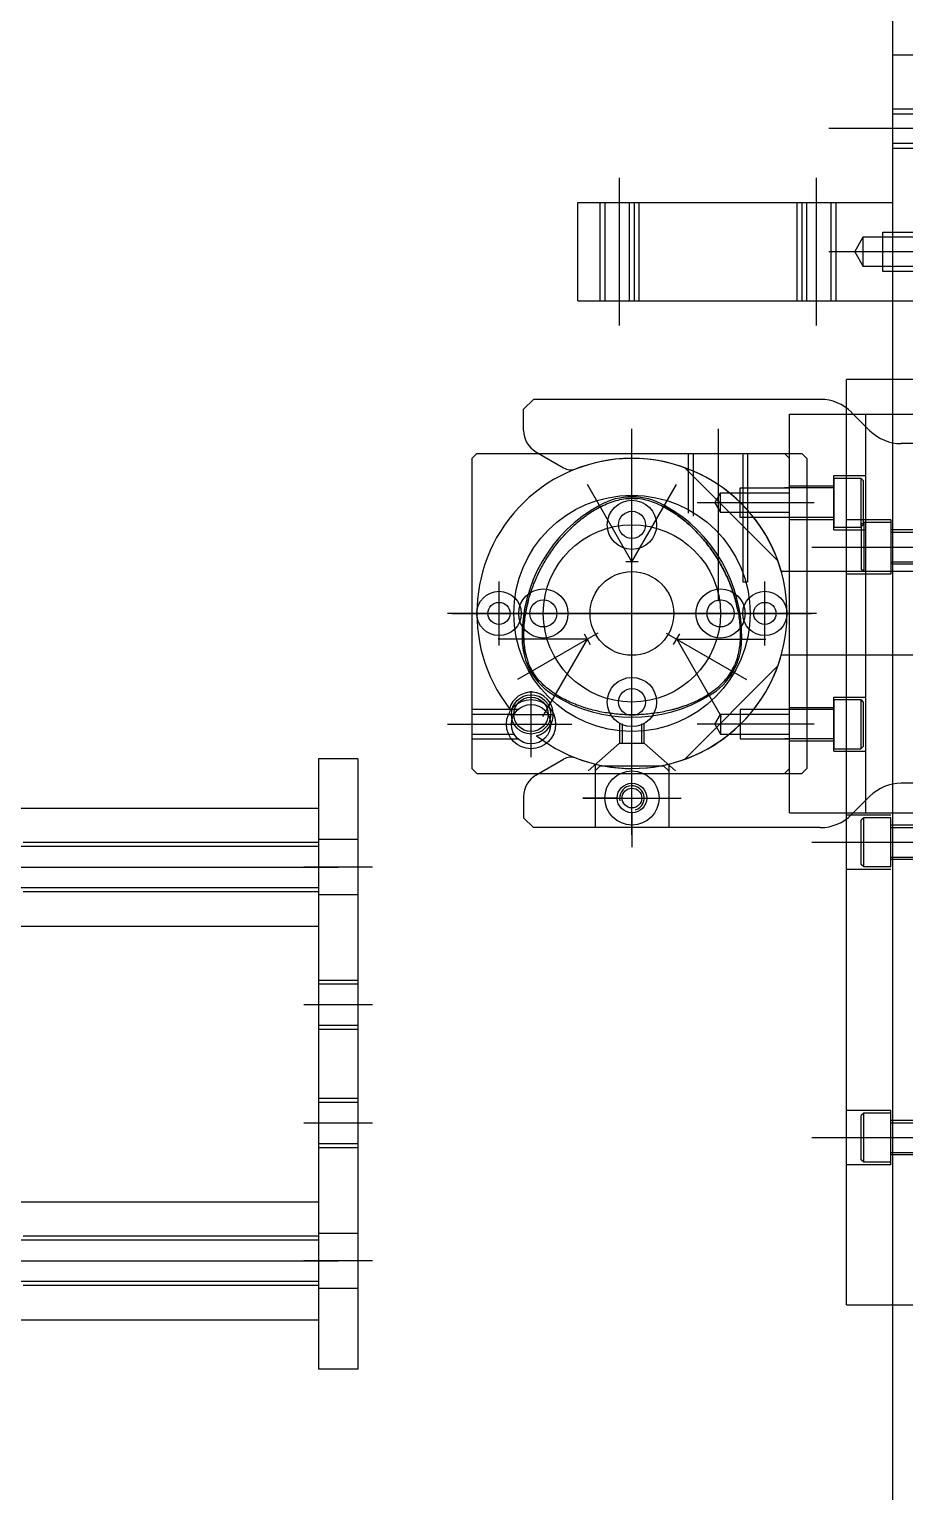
# Model space of a CAD drawing. Extents: x 109 to 2457, y -4282 to -1900.
# Drawn here: x 659.9 to 837.8, y -3691.6 to -3394.5 of the extents above; entities that cross this region are included whole.
import ezdxf

# ---------------------------------------------------------------- set-up
doc = ezdxf.new("R2010")
doc.units = 0
doc.header["$LTSCALE"] = 14
doc.header["$MEASUREMENT"] = 0
doc.layers.add('54064A', color=8, linetype='CONTINUOUS')
doc.layers.add('DRAWLAYER', color=7, linetype='CONTINUOUS')

# ---------------------------------------------------------------- blocks, each defined once
blk = doc.blocks.new('MJ05A-16X16__F')
at = {"layer": 'DRAWLAYER', "color": 7, "linetype": 'CONTINUOUS'}
for p, q in [((718.68, -3542.75), (718.68, -3666.75)), ((726.68, -3542.75), (718.68, -3542.75)), ((726.68, -3542.75), (726.68, -3666.75)), ((726.68, -3559.15), (718.68, -3559.15)), ((729.68, -3564.75), (715.68, -3564.75)), ((726.68, -3570.35), (718.68, -3570.35)), ((726.68, -3587.75), (718.68, -3587.75)), ((726.68, -3588.55), (718.68, -3588.55)), ((729.68, -3592.75), (715.68, -3592.75)), ((726.68, -3596.95), (718.68, -3596.95)), ((726.68, -3597.75), (718.68, -3597.75)), ((726.68, -3611.75), (718.68, -3611.75)), ((726.68, -3612.55), (718.68, -3612.55)), ((729.68, -3616.75), (715.68, -3616.75)), ((726.68, -3620.95), (718.68, -3620.95)), ((726.68, -3621.75), (718.68, -3621.75)), ((726.68, -3639.15), (718.68, -3639.15)), ((729.68, -3644.75), (715.68, -3644.75)), ((726.68, -3650.35), (718.68, -3650.35)), ((726.68, -3666.75), (718.68, -3666.75))]:
    blk.add_line(p, q, dxfattribs=at)
blk = doc.blocks.new('ML05-A6__F')
at = {"layer": 'DRAWLAYER', "color": 7, "linetype": 'CONTINUOUS'}
for p, q in [((252.68, -3552.75), (718.68, -3552.75)), ((718.68, -3552.75), (718.68, -3576.75)), ((718.68, -3559.75), (658.68, -3559.75)), ((718.68, -3560.55), (654.68, -3560.55)), ((248.68, -3564.75), (722.68, -3564.75)), ((718.68, -3568.95), (654.68, -3568.95)), ((718.68, -3569.75), (658.68, -3569.75)), ((252.68, -3576.75), (718.68, -3576.75)), ((252.68, -3632.75), (718.68, -3632.75)), ((718.68, -3632.75), (718.68, -3656.75)), ((718.68, -3639.75), (658.68, -3639.75)), ((718.68, -3640.55), (654.68, -3640.55)), ((248.68, -3644.75), (722.68, -3644.75)), ((718.68, -3648.95), (654.68, -3648.95)), ((718.68, -3649.75), (658.68, -3649.75)), ((252.68, -3656.75), (718.68, -3656.75))]:
    blk.add_line(p, q, dxfattribs=at)
blk = doc.blocks.new('334004__F')
at = {"layer": 'DRAWLAYER', "color": 5, "linetype": 'CONTINUOUS'}
for p, q in [((762.36, -3469.7), (760.36, -3471.7)), ((820.63, -3469.7), (762.36, -3469.7)), ((760.36, -3476.02), (760.36, -3471.7)), ((830.72, -3476.07), (826.99, -3472.34)), ((950.36, -3478.7), (837.08, -3478.7)), ((950.36, -3496.24), (950.36, -3478.7)), ((762.86, -3480.35), (768.48, -3483.59)), ((812, -3502.54), (793.02, -3483.56)), ((882.36, -3484.2), (882.36, -3499.2)), ((874.86, -3491.7), (889.86, -3491.7)), ((923.7, -3491.7), (917.36, -3491.7)), ((947.84, -3498.17), (923.7, -3491.7)), ((912.36, -3502.7), (912.36, -3496.7)), ((855.36, -3507.82), (855.36, -3497.51)), ((850.36, -3504.7), (850.36, -3500.7)), ((860.36, -3500.7), (850.36, -3500.7)), ((860.36, -3504.7), (860.36, -3500.7)), ((910.36, -3504.7), (812.69, -3504.7)), ((855.36, -3518.58), (855.36, -3528.89)), ((812, -3523.87), (793.02, -3542.84)), ((910.36, -3521.7), (812.69, -3521.7)), ((850.36, -3521.7), (850.36, -3525.7)), ((860.36, -3521.7), (860.36, -3525.7)), ((912.36, -3523.7), (912.36, -3529.7)), ((860.36, -3525.7), (850.36, -3525.7)), ((882.36, -3542.2), (882.36, -3527.2)), ((947.84, -3528.23), (923.7, -3534.7)), ((950.36, -3530.16), (950.36, -3547.7)), ((874.86, -3534.7), (889.86, -3534.7)), ((923.7, -3534.7), (917.36, -3534.7)), ((782.36, -3547.7), (782.36, -3540.7)), ((762.86, -3546.06), (768.48, -3542.81)), ((774.86, -3543.8), (774.86, -3556.7)), ((789.86, -3543.8), (789.86, -3556.7)), ((950.36, -3547.7), (837.08, -3547.7)), ((760.36, -3550.39), (760.36, -3554.7)), ((772.36, -3550.7), (792.36, -3550.7)), ((779.36, -3550.7), (772.36, -3550.7)), ((780.86, -3550.7), (783.86, -3550.7)), ((782.36, -3552.2), (782.36, -3549.2)), ((785.36, -3550.7), (792.36, -3550.7)), ((830.72, -3550.34), (826.99, -3554.07)), ((782.36, -3553.7), (782.36, -3560.7)), ((762.36, -3556.7), (760.36, -3554.7)), ((820.63, -3556.7), (762.36, -3556.7))]:
    blk.add_line(p, q, dxfattribs=at)
for centre, radius in [((882.36, -3491.7), 6), ((882.36, -3534.7), 6), ((782.36, -3550.7), 2), ((782.36, -3550.7), 2)]:
    blk.add_circle(centre, radius, dxfattribs=at)
for centre, radius, start, end in [((820.63, -3478.7), 9, 45, 90), ((765.36, -3476.02), 5, 180, 240), ((837.08, -3469.7), 9, 225, 270), ((782.36, -3513.2), 31.5, 15.6548, 111.0173), ((769.98, -3481), 3, 240, 291.0173), ((917.36, -3496.7), 5, 90, 180), ((948.36, -3496.24), 2, 255, 0), ((910.36, -3502.7), 2, 270, 0), ((782.36, -3513.2), 31.5, 248.9827, 344.3452), ((910.36, -3523.7), 2, 0, 90), ((917.36, -3529.7), 5, 180, 270), ((948.36, -3530.16), 2, 0, 105), ((769.98, -3545.41), 3, 68.9827, 120), ((765.36, -3550.39), 5, 120, 180), ((837.08, -3556.7), 9, 90, 135), ((782.36, -3550.7), 2.5, 286.8685, 193.4699), ((820.63, -3547.7), 9, 270, 315)]:
    blk.add_arc(centre, radius, start, end, dxfattribs=at)
blk = doc.blocks.new('MP02-7X45__F')
at = {"layer": 'DRAWLAYER', "color": 7, "linetype": 'CONTINUOUS'}
for p, q in [((775.86, -3544.2), (774.86, -3545.2)), ((788.86, -3544.2), (775.86, -3544.2)), ((782.36, -3558.2), (782.36, -3543.2)), ((789.86, -3545.2), (788.86, -3544.2)), ((774.86, -3545.2), (774.86, -3556.7)), ((789.86, -3545.2), (789.86, -3556.7)), ((774.86, -3550.7), (789.86, -3550.7)), ((789.86, -3556.7), (774.86, -3556.7))]:
    blk.add_line(p, q, dxfattribs=at)
for radius in [5.5, 3]:
    blk.add_circle((782.36, -3550.7), radius, dxfattribs=at)
blk = doc.blocks.new('44006__F')
at = {"layer": 'DRAWLAYER', "color": 8, "linetype": 'CONTINUOUS'}
for p, q in [((850.36, -3465.7), (825.96, -3465.7)), ((825.96, -3653.7), (825.96, -3465.7)), ((850.36, -3653.7), (850.36, -3465.7)), ((814.36, -3553.7), (814.36, -3472.7)), ((814.36, -3472.7), (843.86, -3472.7)), ((829.86, -3553.7), (829.86, -3472.7)), ((843.86, -3553.7), (843.86, -3472.7)), ((823.36, -3496.2), (823.36, -3485.2)), ((823.36, -3485.2), (829.86, -3485.2)), ((823.36, -3487.7), (813.36, -3487.7)), ((814.36, -3487.3), (823.36, -3487.3)), ((823.36, -3485.7), (823.36, -3495.7)), ((823.36, -3485.7), (828.86, -3485.7)), ((823.36, -3487.3), (823.36, -3494.1)), ((828.86, -3485.7), (829.36, -3486.2)), ((828.86, -3485.7), (828.86, -3495.7)), ((829.36, -3486.2), (829.36, -3495.2)), ((823.36, -3493.7), (813.36, -3493.7)), ((814.36, -3494.1), (823.36, -3494.1)), ((834.96, -3494.2), (825.96, -3494.2)), ((834.96, -3494.2), (834.96, -3505.2)), ((823.36, -3495.7), (828.86, -3495.7)), ((823.36, -3496.2), (829.86, -3496.2)), ((828.86, -3495.7), (829.36, -3495.2)), ((829.46, -3494.7), (828.96, -3495.2)), ((828.96, -3495.2), (828.96, -3504.2)), ((834.96, -3494.7), (829.46, -3494.7)), ((829.46, -3494.7), (829.46, -3504.7)), ((834.96, -3494.7), (834.96, -3504.7)), ((850.36, -3496.2), (834.96, -3496.2)), ((834.96, -3496.7), (844.96, -3496.7)), ((818.91, -3499.7), (857.5, -3499.7)), ((834.96, -3502.7), (844.96, -3502.7)), ((850.36, -3503.2), (834.96, -3503.2)), ((834.96, -3505.2), (825.96, -3505.2)), ((829.46, -3504.7), (828.96, -3504.2)), ((834.96, -3504.7), (829.46, -3504.7)), ((823.36, -3532.7), (813.36, -3532.7)), ((814.36, -3532.3), (823.36, -3532.3)), ((823.36, -3530.2), (829.86, -3530.2)), ((823.36, -3541.2), (823.36, -3530.2)), ((823.36, -3530.7), (828.86, -3530.7)), ((823.36, -3530.7), (823.36, -3540.7)), ((823.36, -3532.3), (823.36, -3539.1)), ((828.86, -3530.7), (829.36, -3531.2)), ((828.86, -3530.7), (828.86, -3540.7)), ((829.36, -3531.2), (829.36, -3540.2)), ((823.36, -3538.7), (813.36, -3538.7)), ((814.36, -3539.1), (823.36, -3539.1)), ((823.36, -3540.7), (828.86, -3540.7)), ((823.36, -3541.2), (829.86, -3541.2)), ((828.86, -3540.7), (829.36, -3540.2)), ((814.36, -3553.7), (843.86, -3553.7)), ((834.96, -3554.2), (825.96, -3554.2)), ((829.46, -3554.7), (828.96, -3555.2)), ((828.96, -3564.2), (828.96, -3555.2)), ((834.96, -3554.7), (829.46, -3554.7)), ((829.46, -3564.7), (829.46, -3554.7)), ((834.96, -3564.7), (834.96, -3554.7)), ((850.36, -3556.2), (834.96, -3556.2)), ((834.96, -3556.7), (844.96, -3556.7)), ((818.91, -3559.7), (857.5, -3559.7)), ((834.96, -3562.7), (844.96, -3562.7)), ((834.96, -3565.2), (825.96, -3565.2)), ((829.46, -3564.7), (828.96, -3564.2)), ((834.96, -3564.7), (829.46, -3564.7)), ((850.36, -3563.2), (834.96, -3563.2)), ((834.96, -3614.2), (825.96, -3614.2)), ((829.46, -3614.7), (828.96, -3615.2)), ((828.96, -3624.2), (828.96, -3615.2)), ((834.96, -3614.7), (829.46, -3614.7)), ((829.46, -3624.7), (829.46, -3614.7)), ((834.96, -3625.2), (834.96, -3614.2)), ((834.96, -3624.7), (834.96, -3614.7)), ((850.36, -3616.2), (834.96, -3616.2)), ((834.96, -3616.7), (844.96, -3616.7)), ((818.91, -3619.7), (857.5, -3619.7)), ((829.46, -3624.7), (828.96, -3624.2)), ((834.96, -3624.7), (829.46, -3624.7)), ((834.96, -3622.7), (844.96, -3622.7)), ((850.36, -3623.2), (834.96, -3623.2)), ((834.96, -3625.2), (825.96, -3625.2)), ((825.96, -3653.7), (850.36, -3653.7))]:
    blk.add_line(p, q, dxfattribs=at)
blk = doc.blocks.new('FB-P-27__F')
at = {"layer": 'DRAWLAYER', "color": 9, "linetype": 'CONTINUOUS'}
for p, q in [((835.36, -3399.7), (847.36, -3399.7)), ((835.36, -3449.7), (835.36, -3399.7)), ((847.36, -3449.7), (847.36, -3399.7)), ((854.36, -3408.2), (861.56, -3408.2)), ((854.36, -3408.2), (854.36, -3421.2)), ((861.56, -3408.2), (861.56, -3421.2)), ((861.56, -3408.2), (862.36, -3409)), ((835.36, -3410.7), (847.36, -3410.7)), ((854.36, -3410.7), (844.36, -3410.7)), ((862.36, -3409), (862.36, -3420.4)), ((835.36, -3411.7), (847.36, -3411.7)), ((852.36, -3414.7), (822.36, -3414.7)), ((847.36, -3417.7), (835.36, -3417.7)), ((847.36, -3418.7), (835.36, -3418.7)), ((854.36, -3418.7), (844.36, -3418.7)), ((854.36, -3421.2), (861.56, -3421.2)), ((861.56, -3421.2), (862.36, -3420.4)), ((779.86, -3454.7), (779.86, -3424.7)), ((819.86, -3454.7), (819.86, -3424.7)), ((771.36, -3449.7), (771.36, -3429.7)), ((771.36, -3429.7), (835.36, -3429.7)), ((775.86, -3429.7), (775.86, -3449.7)), ((776.86, -3429.7), (776.86, -3449.7)), ((781.86, -3449.7), (781.86, -3429.7)), ((782.86, -3449.7), (782.86, -3429.7)), ((783.86, -3449.7), (783.86, -3429.7)), ((815.86, -3429.7), (815.86, -3449.7)), ((816.86, -3429.7), (816.86, -3449.7)), ((817.86, -3449.7), (817.86, -3429.7)), ((822.86, -3449.7), (822.86, -3429.7)), ((823.86, -3449.7), (823.86, -3429.7)), ((854.36, -3433.2), (854.36, -3446.2)), ((854.36, -3433.2), (861.56, -3433.2)), ((861.56, -3433.2), (861.56, -3446.2)), ((861.56, -3433.2), (862.36, -3434)), ((862.36, -3434), (862.36, -3445.4)), ((827.62, -3439.7), (829.36, -3436.7)), ((829.36, -3436.7), (847.36, -3436.7)), ((829.36, -3442.7), (829.36, -3436.7)), ((833.36, -3435.7), (847.36, -3435.7)), ((833.36, -3443.7), (833.36, -3435.7)), ((854.36, -3435.7), (844.36, -3435.7)), ((852.36, -3439.7), (822.36, -3439.7)), ((827.62, -3439.7), (829.36, -3442.7)), ((847.36, -3442.7), (829.36, -3442.7)), ((847.36, -3443.7), (833.36, -3443.7)), ((854.36, -3443.7), (844.36, -3443.7)), ((854.36, -3446.2), (861.56, -3446.2)), ((861.56, -3446.2), (862.36, -3445.4)), ((771.36, -3449.7), (847.36, -3449.7))]:
    blk.add_line(p, q, dxfattribs=at)
blk = doc.blocks.new('081081__F')
at = {"layer": 'DRAWLAYER', "color": 6, "linetype": 'CONTINUOUS'}
blk.add_line((835.36, -3801.2), (835.36, -3218.2), dxfattribs=at)
blk = doc.blocks.new('54064A__F')
at = {"layer": '54064A', "linetype": 'CONTINUOUS'}
for points in [[(760.88, -3521.88), (760.78, -3521.48), (760.7, -3521.08), (760.62, -3520.68), (760.56, -3520.28), (760.51, -3519.88), (760.46, -3519.48), (760.42, -3519.08), (760.39, -3518.68), (760.37, -3518.28), (760.36, -3517.88), (760.36, -3517.48), (760.36, -3517.08), (760.37, -3516.68), (760.38, -3516.29), (760.41, -3515.9), (760.43, -3515.51), (760.47, -3515.12), (760.51, -3514.73), (760.56, -3514.34), (760.61, -3513.96), (760.66, -3513.58), (760.73, -3513.2), (760.79, -3512.83), (760.87, -3512.45), (760.94, -3512.08), (761.03, -3511.71), (761.11, -3511.34), (761.2, -3510.98), (761.3, -3510.62), (761.4, -3510.26), (761.5, -3509.9), (761.61, -3509.54), (761.72, -3509.19), (761.83, -3508.84), (761.95, -3508.49), (762.07, -3508.14), (762.2, -3507.8), (762.33, -3507.46), (762.46, -3507.12), (762.6, -3506.78), (762.74, -3506.45), (762.89, -3506.12), (763.03, -3505.78), (763.19, -3505.46), (763.34, -3505.13), (763.5, -3504.81), (763.66, -3504.48), (763.82, -3504.16), (763.99, -3503.84), (764.16, -3503.53), (764.34, -3503.21), (764.52, -3502.9), (764.7, -3502.59), (764.88, -3502.28), (765.07, -3501.98), (765.26, -3501.67), (765.46, -3501.37), (765.66, -3501.07), (765.86, -3500.77), (766.06, -3500.47), (766.27, -3500.18), (766.48, -3499.88), (766.7, -3499.59), (766.92, -3499.3), (767.14, -3499.02), (767.37, -3498.73), (767.6, -3498.45), (767.84, -3498.17), (768.07, -3497.89), (768.32, -3497.61), (768.56, -3497.33), (768.81, -3497.06), (769.07, -3496.79), (769.33, -3496.52), (769.59, -3496.26), (769.85, -3495.99), (770.12, -3495.73), (770.4, -3495.47), (770.68, -3495.22), (770.96, -3494.97), (771.25, -3494.72), (771.54, -3494.47), (771.84, -3494.23), (772.14, -3493.99), (772.45, -3493.75), (772.76, -3493.52), (773.07, -3493.29), (773.39, -3493.06), (773.71, -3492.84), (774.04, -3492.63), (774.38, -3492.42), (774.72, -3492.21), (775.06, -3492.01), (775.41, -3491.82), (775.76, -3491.63), (776.12, -3491.44), (776.48, -3491.27), (776.84, -3491.1), (777.22, -3490.94), (777.59, -3490.79), (777.97, -3490.64), (778.35, -3490.51), (778.74, -3490.38), (779.13, -3490.26), (779.53, -3490.16), (779.92, -3490.07), (780.32, -3489.99), (780.73, -3489.92), (781.13, -3489.87)], [(788.95, -3491.63), (789.3, -3491.82), (789.65, -3492.01), (790, -3492.21), (790.33, -3492.42), (790.67, -3492.63), (791, -3492.84), (791.32, -3493.06), (791.64, -3493.29), (791.96, -3493.52), (792.27, -3493.75), (792.57, -3493.99), (792.87, -3494.23), (793.17, -3494.47), (793.46, -3494.72), (793.75, -3494.97), (794.03, -3495.22), (794.31, -3495.47), (794.59, -3495.73), (794.86, -3495.99), (795.12, -3496.26), (794.86, -3495.99), (794.59, -3495.73), (794.31, -3495.47), (794.03, -3495.22), (793.75, -3494.97), (793.46, -3494.72), (793.17, -3494.47), (792.87, -3494.23), (792.57, -3493.99), (792.27, -3493.75), (791.96, -3493.52), (791.64, -3493.29), (791.32, -3493.06), (791, -3492.84), (790.67, -3492.63), (790.33, -3492.42), (790, -3492.21), (789.65, -3492.01), (789.3, -3491.82), (788.95, -3491.63), (788.59, -3491.44), (788.23, -3491.27), (787.87, -3491.1), (787.5, -3490.94), (787.12, -3490.79), (786.74, -3490.64), (786.36, -3490.51), (785.97, -3490.38), (785.58, -3490.26), (785.18, -3490.16), (784.79, -3490.07), (784.39, -3489.99), (783.98, -3489.92), (783.58, -3489.87), (783.17, -3489.83), (782.76, -3489.81), (782.36, -3489.8), (781.95, -3489.81), (781.54, -3489.83), (781.13, -3489.87), (781.54, -3489.83), (781.95, -3489.81), (782.36, -3489.8), (782.76, -3489.81), (783.17, -3489.83), (783.58, -3489.87)], [(793.46, -3494.72), (793.75, -3494.97), (794.03, -3495.22), (794.31, -3495.47), (794.59, -3495.73), (794.86, -3495.99), (795.12, -3496.26), (795.39, -3496.52), (795.64, -3496.79), (795.9, -3497.06), (796.15, -3497.33), (796.39, -3497.61), (796.64, -3497.89), (796.88, -3498.17)], [(793.46, -3494.72), (793.75, -3494.97), (794.03, -3495.22), (794.31, -3495.47), (794.59, -3495.73), (794.86, -3495.99), (795.12, -3496.26), (795.39, -3496.52), (795.64, -3496.79), (795.9, -3497.06), (796.15, -3497.33), (796.39, -3497.61), (796.64, -3497.89), (796.88, -3498.17)], [(803.92, -3512.83), (803.84, -3512.45), (803.77, -3512.08), (803.69, -3511.71), (803.6, -3511.34), (803.51, -3510.98), (803.41, -3510.62), (803.31, -3510.26), (803.21, -3509.9), (803.1, -3509.54), (802.99, -3509.19), (802.88, -3508.84), (802.76, -3508.49), (802.64, -3508.14)], [(761.03, -3511.71), (760.94, -3512.08), (760.87, -3512.45), (760.79, -3512.83), (760.73, -3513.2), (760.66, -3513.58), (760.61, -3513.96), (760.56, -3514.34), (760.51, -3514.73), (760.47, -3515.12), (760.43, -3515.51), (760.41, -3515.9), (760.38, -3516.29), (760.37, -3516.68), (760.36, -3517.08), (760.36, -3517.48), (760.36, -3517.88), (760.37, -3518.28)], [(761.3, -3510.62), (761.2, -3510.98), (761.11, -3511.34), (761.03, -3511.71)], [(803.41, -3510.62), (803.51, -3510.98), (803.6, -3511.34), (803.69, -3511.71)], [(803.69, -3511.71), (803.77, -3512.08), (803.84, -3512.45), (803.92, -3512.83), (803.98, -3513.2), (804.05, -3513.58), (804.1, -3513.96), (804.16, -3514.34), (804.2, -3514.73), (804.24, -3515.12), (804.28, -3515.51), (804.31, -3515.9), (804.33, -3516.29), (804.34, -3516.68), (804.35, -3517.08), (804.36, -3517.48), (804.35, -3517.88), (804.34, -3518.28)], [(803.69, -3511.71), (803.77, -3512.08), (803.84, -3512.45), (803.92, -3512.83), (803.98, -3513.2), (804.05, -3513.58), (804.1, -3513.96), (804.16, -3514.34), (804.2, -3514.73), (804.24, -3515.12), (804.28, -3515.51), (804.31, -3515.9), (804.33, -3516.29), (804.34, -3516.68), (804.35, -3517.08), (804.36, -3517.48), (804.35, -3517.88), (804.34, -3518.28)], [(803.98, -3513.2), (804.05, -3513.58), (804.1, -3513.96), (804.16, -3514.34), (804.2, -3514.73), (804.24, -3515.12), (804.28, -3515.51), (804.31, -3515.9), (804.33, -3516.29), (804.34, -3516.68), (804.35, -3517.08), (804.36, -3517.48), (804.35, -3517.88), (804.34, -3518.28), (804.32, -3518.68), (804.29, -3519.08), (804.25, -3519.48), (804.21, -3519.88), (804.15, -3520.28), (804.09, -3520.68), (804.01, -3521.08), (803.93, -3521.48), (803.83, -3521.88)], [(760.37, -3518.28), (760.39, -3518.68), (760.42, -3519.08), (760.46, -3519.48), (760.51, -3519.88), (760.56, -3520.28), (760.62, -3520.68), (760.7, -3521.08), (760.78, -3521.48), (760.88, -3521.88), (760.99, -3522.27), (761.11, -3522.66), (761.24, -3523.05), (761.38, -3523.43), (761.54, -3523.81), (761.71, -3524.18), (761.89, -3524.54), (762.09, -3524.9), (762.3, -3525.25), (762.53, -3525.59), (762.76, -3525.93)], [(797.74, -3529.7), (798.08, -3529.48), (798.41, -3529.26), (798.74, -3529.02), (799.07, -3528.78), (799.39, -3528.54), (799.7, -3528.28), (800.01, -3528.02), (800.31, -3527.74), (800.61, -3527.46), (800.89, -3527.17), (801.17, -3526.87), (801.44, -3526.57), (801.7, -3526.25), (801.95, -3525.93), (802.19, -3525.59), (802.41, -3525.25), (802.62, -3524.9), (802.82, -3524.54), (803, -3524.18), (803.17, -3523.81)], [(772.98, -3532.42), (772.62, -3532.31), (772.26, -3532.19), (771.9, -3532.06), (771.54, -3531.93), (771.18, -3531.8), (770.82, -3531.66), (770.47, -3531.51), (770.11, -3531.36), (769.75, -3531.2), (769.4, -3531.03), (769.05, -3530.86), (768.7, -3530.69), (768.35, -3530.5), (768, -3530.31), (767.65, -3530.12), (767.31, -3529.91), (766.97, -3529.7)], [(772.98, -3532.42), (772.62, -3532.31), (772.26, -3532.19), (771.9, -3532.06), (771.54, -3531.93), (771.18, -3531.8), (770.82, -3531.66), (770.47, -3531.51), (770.11, -3531.36), (769.75, -3531.2), (769.4, -3531.03), (769.05, -3530.86), (768.7, -3530.69), (768.35, -3530.5), (768, -3530.31), (767.65, -3530.12), (767.31, -3529.91), (766.97, -3529.7)], [(791.73, -3532.42), (792.09, -3532.31), (792.45, -3532.19), (792.81, -3532.06), (793.17, -3531.93), (793.53, -3531.8), (793.89, -3531.66), (794.24, -3531.51), (794.6, -3531.36), (794.96, -3531.2), (795.31, -3531.03), (795.66, -3530.86), (796.02, -3530.69), (796.37, -3530.5), (796.71, -3530.31), (797.06, -3530.12), (797.4, -3529.91), (797.74, -3529.7)], [(791.73, -3532.42), (792.09, -3532.31), (792.45, -3532.19), (792.81, -3532.06), (793.17, -3531.93), (793.53, -3531.8), (793.89, -3531.66), (794.24, -3531.51), (794.6, -3531.36), (794.96, -3531.2), (795.31, -3531.03), (795.66, -3530.86), (796.02, -3530.69), (796.37, -3530.5), (796.71, -3530.31), (797.06, -3530.12), (797.4, -3529.91), (797.74, -3529.7)], [(774.07, -3532.73), (773.7, -3532.63), (773.34, -3532.53), (772.98, -3532.42)], [(792.81, -3532.06), (792.45, -3532.19), (792.09, -3532.31), (791.73, -3532.42), (791.37, -3532.53), (791.01, -3532.63), (790.65, -3532.73), (790.28, -3532.83), (789.92, -3532.91), (789.56, -3533), (789.2, -3533.08), (788.84, -3533.16), (788.48, -3533.23), (788.12, -3533.29)], [(792.81, -3532.06), (792.45, -3532.19), (792.09, -3532.31), (791.73, -3532.42), (791.37, -3532.53), (791.01, -3532.63), (790.65, -3532.73), (790.28, -3532.83), (789.92, -3532.91), (789.56, -3533), (789.2, -3533.08), (788.84, -3533.16), (788.48, -3533.23), (788.12, -3533.29)], [(790.65, -3532.73), (791.01, -3532.63), (791.37, -3532.53), (791.73, -3532.42)], [(790.65, -3532.73), (791.01, -3532.63), (791.37, -3532.53), (791.73, -3532.42)]]:
    blk.add_lwpolyline(points, dxfattribs=at)
at = {"layer": 'DRAWLAYER', "color": 8, "linetype": 'CONTINUOUS'}
for p, q in [((782.36, -3550.7), (782.36, -3475.7)), ((799.86, -3475.7), (799.86, -3510.7)), ((782.36, -3549.7), (782.36, -3476.7)), ((749.86, -3481.7), (750.86, -3480.7)), ((749.86, -3481.7), (749.86, -3544.7)), ((750.86, -3480.7), (816.86, -3480.7)), ((793.86, -3492.82), (793.86, -3480.7)), ((794.86, -3493.42), (794.86, -3480.7)), ((804.86, -3480.7), (804.86, -3506.77)), ((805.86, -3480.7), (805.86, -3506.77)), ((813.36, -3480.7), (814.36, -3481.7)), ((814.36, -3544.7), (814.36, -3481.7)), ((816.86, -3480.7), (817.86, -3481.7)), ((817.86, -3481.7), (817.86, -3544.7)), ((804.36, -3487.7), (814.36, -3487.7)), ((804.36, -3493.7), (804.36, -3487.7)), ((819.36, -3490.7), (795.64, -3490.7)), ((799.2, -3490.7), (800.36, -3488.7)), ((799.2, -3490.7), (800.36, -3492.7)), ((800.36, -3492.7), (800.36, -3488.7)), ((800.36, -3488.7), (814.36, -3488.7)), ((814.36, -3492.7), (800.36, -3492.7)), ((814.36, -3493.7), (804.36, -3493.7)), ((795.39, -3496.52), (795.12, -3496.26)), ((795.64, -3496.79), (795.39, -3496.52)), ((795.9, -3497.06), (795.64, -3496.79)), ((796.15, -3497.33), (795.9, -3497.06)), ((796.39, -3497.61), (796.15, -3497.33)), ((796.64, -3497.89), (796.39, -3497.61)), ((796.88, -3498.17), (796.64, -3497.89)), ((796.88, -3498.17), (797.11, -3498.45)), ((796.88, -3498.17), (797.11, -3498.45)), ((797.11, -3498.45), (796.88, -3498.17)), ((797.11, -3498.45), (797.34, -3498.73)), ((797.11, -3498.45), (797.34, -3498.73)), ((797.34, -3498.73), (797.11, -3498.45)), ((797.34, -3498.73), (797.57, -3499.02)), ((797.34, -3498.73), (797.57, -3499.02)), ((797.57, -3499.02), (797.34, -3498.73)), ((797.57, -3499.02), (797.79, -3499.3)), ((797.57, -3499.02), (797.79, -3499.3)), ((797.79, -3499.3), (797.57, -3499.02)), ((797.79, -3499.3), (798.01, -3499.59)), ((797.79, -3499.3), (798.01, -3499.59)), ((798.01, -3499.59), (797.79, -3499.3)), ((798.01, -3499.59), (798.23, -3499.88)), ((798.01, -3499.59), (798.23, -3499.88)), ((798.23, -3499.88), (798.01, -3499.59)), ((798.23, -3499.88), (798.44, -3500.18)), ((798.23, -3499.88), (798.44, -3500.18)), ((798.44, -3500.18), (798.23, -3499.88)), ((798.44, -3500.18), (798.65, -3500.47)), ((798.44, -3500.18), (798.65, -3500.47)), ((798.65, -3500.47), (798.44, -3500.18)), ((798.65, -3500.47), (798.85, -3500.77)), ((798.65, -3500.47), (798.85, -3500.77)), ((798.85, -3500.77), (798.65, -3500.47)), ((798.85, -3500.77), (799.06, -3501.07)), ((798.85, -3500.77), (799.06, -3501.07)), ((799.06, -3501.07), (798.85, -3500.77)), ((799.06, -3501.07), (799.25, -3501.37)), ((799.06, -3501.07), (799.25, -3501.37)), ((799.25, -3501.37), (799.06, -3501.07)), ((799.25, -3501.37), (799.45, -3501.67)), ((799.25, -3501.37), (799.45, -3501.67)), ((799.45, -3501.67), (799.25, -3501.37)), ((799.45, -3501.67), (799.64, -3501.98)), ((799.45, -3501.67), (799.64, -3501.98)), ((799.64, -3501.98), (799.45, -3501.67)), ((799.64, -3501.98), (799.83, -3502.28)), ((799.64, -3501.98), (799.83, -3502.28)), ((799.83, -3502.28), (799.64, -3501.98)), ((799.83, -3502.28), (800.01, -3502.59)), ((799.83, -3502.28), (800.01, -3502.59)), ((800.01, -3502.59), (799.83, -3502.28)), ((800.01, -3502.59), (800.2, -3502.9)), ((800.01, -3502.59), (800.2, -3502.9)), ((800.2, -3502.9), (800.01, -3502.59)), ((800.2, -3502.9), (800.37, -3503.21)), ((800.2, -3502.9), (800.37, -3503.21)), ((800.37, -3503.21), (800.2, -3502.9)), ((800.37, -3503.21), (800.55, -3503.53)), ((800.37, -3503.21), (800.55, -3503.53)), ((800.55, -3503.53), (800.37, -3503.21)), ((800.55, -3503.53), (800.72, -3503.84)), ((800.55, -3503.53), (800.72, -3503.84)), ((800.72, -3503.84), (800.55, -3503.53)), ((800.72, -3503.84), (800.89, -3504.16)), ((800.72, -3503.84), (800.89, -3504.16)), ((800.89, -3504.16), (800.72, -3503.84)), ((800.89, -3504.16), (801.05, -3504.48)), ((800.89, -3504.16), (801.05, -3504.48)), ((801.05, -3504.48), (800.89, -3504.16)), ((801.05, -3504.48), (801.21, -3504.81)), ((801.05, -3504.48), (801.21, -3504.81)), ((801.21, -3504.81), (801.05, -3504.48)), ((801.21, -3504.81), (801.37, -3505.13)), ((801.21, -3504.81), (801.37, -3505.13)), ((801.37, -3505.13), (801.21, -3504.81)), ((801.37, -3505.13), (801.53, -3505.46)), ((801.37, -3505.13), (801.53, -3505.46)), ((801.53, -3505.46), (801.37, -3505.13)), ((801.53, -3505.46), (801.68, -3505.78)), ((801.53, -3505.46), (801.68, -3505.78)), ((801.68, -3505.78), (801.53, -3505.46)), ((801.68, -3505.78), (801.82, -3506.12)), ((801.68, -3505.78), (801.82, -3506.12)), ((801.82, -3506.12), (801.68, -3505.78)), ((801.82, -3506.12), (801.97, -3506.45)), ((801.82, -3506.12), (801.97, -3506.45)), ((801.97, -3506.45), (801.82, -3506.12)), ((801.97, -3506.45), (802.11, -3506.78)), ((801.97, -3506.45), (802.11, -3506.78)), ((802.11, -3506.78), (801.97, -3506.45)), ((802.11, -3506.78), (802.25, -3507.12)), ((802.11, -3506.78), (802.25, -3507.12)), ((802.25, -3507.12), (802.38, -3507.46)), ((802.38, -3507.46), (802.25, -3507.12)), ((802.38, -3507.46), (802.51, -3507.8)), ((802.51, -3507.8), (802.38, -3507.46)), ((802.51, -3507.8), (802.64, -3508.14)), ((802.64, -3508.14), (802.51, -3507.8)), ((802.64, -3508.14), (802.76, -3508.49)), ((802.76, -3508.49), (802.88, -3508.84)), ((802.88, -3508.84), (802.99, -3509.19)), ((802.99, -3509.19), (803.1, -3509.54)), ((804.86, -3506.77), (805.86, -3506.77)), ((803.1, -3509.54), (803.21, -3509.9)), ((803.21, -3509.9), (803.31, -3510.26)), ((803.31, -3510.26), (803.41, -3510.62)), ((819.86, -3513.2), (744.86, -3513.2)), ((745.86, -3513.2), (818.86, -3513.2)), ((803.92, -3512.83), (803.98, -3513.2)), ((804.09, -3520.68), (804.01, -3521.08)), ((804.15, -3520.28), (804.09, -3520.68)), ((804.21, -3519.88), (804.15, -3520.28)), ((804.25, -3519.48), (804.21, -3519.88)), ((804.29, -3519.08), (804.25, -3519.48)), ((804.32, -3518.68), (804.29, -3519.08)), ((804.34, -3518.28), (804.32, -3518.68)), ((761.71, -3524.18), (761.54, -3523.81)), ((803.17, -3523.81), (803, -3524.18)), ((803.33, -3523.43), (803.17, -3523.81)), ((803.47, -3523.05), (803.33, -3523.43)), ((803.6, -3522.66), (803.47, -3523.05)), ((803.72, -3522.27), (803.6, -3522.66)), ((803.83, -3521.88), (803.72, -3522.27)), ((761.89, -3524.54), (761.71, -3524.18)), ((762.09, -3524.9), (761.89, -3524.54)), ((762.3, -3525.25), (762.09, -3524.9)), ((762.53, -3525.59), (762.3, -3525.25)), ((762.76, -3525.93), (762.53, -3525.59)), ((763.01, -3526.25), (762.76, -3525.93)), ((763.27, -3526.57), (763.01, -3526.25)), ((763.54, -3526.87), (763.27, -3526.57)), ((763.82, -3527.17), (763.54, -3526.87)), ((802.19, -3525.59), (801.95, -3525.93)), ((802.41, -3525.25), (802.19, -3525.59)), ((802.62, -3524.9), (802.41, -3525.25)), ((802.82, -3524.54), (802.62, -3524.9)), ((803, -3524.18), (802.82, -3524.54)), ((761.86, -3542.42), (761.86, -3528.98)), ((764.1, -3527.46), (763.82, -3527.17)), ((764.4, -3527.74), (764.1, -3527.46)), ((764.7, -3528.02), (764.4, -3527.74)), ((765.01, -3528.28), (764.7, -3528.02)), ((765.32, -3528.54), (765.01, -3528.28)), ((765.65, -3528.78), (765.32, -3528.54)), ((765.97, -3529.02), (765.65, -3528.78)), ((766.3, -3529.26), (765.97, -3529.02)), ((766.63, -3529.48), (766.3, -3529.26)), ((766.97, -3529.7), (766.63, -3529.48)), ((759.21, -3532.7), (749.86, -3532.7)), ((774.43, -3532.83), (774.07, -3532.73)), ((774.79, -3532.91), (774.43, -3532.83)), ((775.15, -3533), (774.79, -3532.91)), ((775.51, -3533.08), (775.15, -3533)), ((804.36, -3532.7), (804.36, -3538.7)), ((814.36, -3532.7), (804.36, -3532.7)), ((744.86, -3535.7), (770.16, -3535.7)), ((758.39, -3533.7), (749.86, -3533.7)), ((775.87, -3533.16), (775.51, -3533.08)), ((776.23, -3533.23), (775.87, -3533.16)), ((776.59, -3533.29), (776.23, -3533.23)), ((776.96, -3533.36), (776.59, -3533.29)), ((777.32, -3533.41), (776.96, -3533.36)), ((777.68, -3533.47), (777.32, -3533.41)), ((778.04, -3533.52), (777.68, -3533.47)), ((778.04, -3533.52), (777.68, -3533.47)), ((778.4, -3533.56), (778.04, -3533.52)), ((778.4, -3533.56), (778.04, -3533.52)), ((778.76, -3533.61), (778.4, -3533.56)), ((778.76, -3533.61), (778.4, -3533.56)), ((779.12, -3533.64), (778.76, -3533.61)), ((779.12, -3533.64), (778.76, -3533.61)), ((779.48, -3533.68), (779.12, -3533.64)), ((779.48, -3533.68), (779.12, -3533.64)), ((779.84, -3533.71), (779.48, -3533.68)), ((779.84, -3533.71), (779.48, -3533.68)), ((780.2, -3533.73), (779.84, -3533.71)), ((780.2, -3533.73), (779.84, -3533.71)), ((779.86, -3535.56), (779.86, -3539.52)), ((780.56, -3533.75), (780.2, -3533.73)), ((780.56, -3533.75), (780.2, -3533.73)), ((780.36, -3535.61), (780.36, -3539.52)), ((780.92, -3533.77), (780.56, -3533.75)), ((780.92, -3533.77), (780.56, -3533.75)), ((781.28, -3533.78), (780.92, -3533.77)), ((781.28, -3533.78), (780.92, -3533.77)), ((781.64, -3533.79), (781.28, -3533.78)), ((781.64, -3533.79), (781.28, -3533.78)), ((782, -3533.8), (781.64, -3533.79)), ((782, -3533.8), (781.64, -3533.79)), ((782.36, -3533.8), (782, -3533.8)), ((782.36, -3533.8), (782, -3533.8)), ((782.72, -3533.8), (782.36, -3533.8)), ((782.72, -3533.8), (782.36, -3533.8)), ((783.07, -3533.79), (782.72, -3533.8)), ((783.07, -3533.79), (782.72, -3533.8)), ((783.43, -3533.78), (783.07, -3533.79)), ((783.43, -3533.78), (783.07, -3533.79)), ((783.79, -3533.77), (783.43, -3533.78)), ((783.79, -3533.77), (783.43, -3533.78)), ((784.15, -3533.75), (783.79, -3533.77)), ((784.15, -3533.75), (783.79, -3533.77)), ((784.51, -3533.73), (784.15, -3533.75)), ((784.51, -3533.73), (784.15, -3533.75)), ((784.36, -3539.52), (784.36, -3535.61)), ((784.87, -3533.71), (784.51, -3533.73)), ((784.87, -3533.71), (784.51, -3533.73)), ((784.86, -3539.52), (784.86, -3535.56)), ((785.23, -3533.68), (784.87, -3533.71)), ((785.23, -3533.68), (784.87, -3533.71)), ((785.59, -3533.64), (785.23, -3533.68)), ((785.59, -3533.64), (785.23, -3533.68)), ((785.95, -3533.61), (785.59, -3533.64)), ((785.95, -3533.61), (785.59, -3533.64)), ((786.31, -3533.56), (785.95, -3533.61)), ((786.31, -3533.56), (785.95, -3533.61)), ((786.67, -3533.52), (786.31, -3533.56)), ((786.67, -3533.52), (786.31, -3533.56)), ((787.03, -3533.47), (786.67, -3533.52)), ((787.03, -3533.47), (786.67, -3533.52)), ((787.4, -3533.41), (787.03, -3533.47)), ((787.4, -3533.41), (787.03, -3533.47)), ((787.76, -3533.36), (787.4, -3533.41)), ((787.76, -3533.36), (787.4, -3533.41)), ((788.12, -3533.29), (787.76, -3533.36)), ((788.12, -3533.29), (787.76, -3533.36)), ((819.36, -3535.7), (795.64, -3535.7)), ((799.2, -3535.7), (800.36, -3533.7)), ((799.2, -3535.7), (800.36, -3537.7)), ((800.36, -3533.7), (800.36, -3537.7)), ((814.36, -3533.7), (800.36, -3533.7)), ((749.86, -3537.7), (758.39, -3537.7)), ((749.86, -3538.7), (759.21, -3538.7)), ((800.36, -3537.7), (814.36, -3537.7)), ((804.36, -3538.7), (814.36, -3538.7)), ((779.86, -3539.52), (773.48, -3545.2)), ((779.86, -3539.52), (784.86, -3539.52)), ((784.86, -3539.52), (791.24, -3545.2)), ((750.86, -3545.7), (749.86, -3544.7)), ((813.36, -3545.7), (814.36, -3544.7)), ((817.86, -3544.7), (816.86, -3545.7)), ((750.86, -3545.7), (816.86, -3545.7))]:
    blk.add_line(p, q, dxfattribs=at)
for centre, radius in [((782.36, -3513.2), 24), ((782.36, -3495.2), 5), ((782.36, -3495.2), 2.75), ((782.36, -3513.2), 18), ((782.36, -3513.2), 8.5), ((764.36, -3513.2), 5), ((800.36, -3513.2), 5), ((764.36, -3513.2), 2.75), ((800.36, -3513.2), 2.75), ((782.36, -3531.2), 5), ((782.36, -3531.2), 2.75), ((761.86, -3535.7), 5), ((761.86, -3535.7), 4)]:
    blk.add_circle(centre, radius, dxfattribs=at)
blk = doc.blocks.new('081082__F')
at = {"layer": 'DRAWLAYER', "color": 9, "linetype": 'CONTINUOUS'}
for p, q in [((782.36, -3550.7), (782.36, -3475.7)), ((782.36, -3502.7), (773.31, -3487.03)), ((782.36, -3505.2), (782.36, -3486.34)), ((782.36, -3502.7), (791.41, -3487.03)), ((783.61, -3502.7), (781.11, -3502.7)), ((755.36, -3519.7), (755.36, -3506.7)), ((809.36, -3519.7), (809.36, -3506.7)), ((819.86, -3513.2), (744.86, -3513.2)), ((775.43, -3517.2), (759.09, -3526.63)), ((772.64, -3517.37), (773.89, -3519.53)), ((789.28, -3517.2), (805.62, -3526.63)), ((790.82, -3519.53), (792.07, -3517.37)), ((773.26, -3518.45), (755.16, -3518.45)), ((773.26, -3518.45), (764.21, -3534.13)), ((791.45, -3518.45), (800.5, -3534.13)), ((791.45, -3518.45), (809.55, -3518.45))]:
    blk.add_line(p, q, dxfattribs=at)
for centre, radius in [((755.36, -3513.2), 4.5), ((809.36, -3513.2), 4.5), ((755.36, -3513.2), 2.25), ((809.36, -3513.2), 2.25)]:
    blk.add_circle(centre, radius, dxfattribs=at)
for centre, radius, start, end in [((782.36, -3513.2), 31.5, 232.0877, 217.9123), ((790.25, -3517.76), 30.2, 118.6821, 181.3148), ((782.36, -3502.7), 13.2, 60, 120), ((774.46, -3517.76), 30.2, 358.6821, 61.3148), ((773.26, -3518.45), 13.2, 180, 240), ((791.45, -3518.45), 13.2, 300, 0), ((761.86, -3533.7), 4.5, 284.7363, 165.2637), ((782.36, -3504.08), 30.2, 238.6821, 301.3148)]:
    blk.add_arc(centre, radius, start, end, dxfattribs=at)
blk = doc.blocks.new('081084__F')
at = {"layer": 'DRAWLAYER', "color": 4, "linetype": 'CONTINUOUS'}
for p, q in [((761.86, -3538.37), (761.86, -3529.03)), ((757.18, -3533.7), (766.53, -3533.7))]:
    blk.add_line(p, q, dxfattribs=at)
for radius in [4, 3.5]:
    blk.add_circle((761.86, -3533.7), radius, dxfattribs=at)

msp = doc.modelspace()

# ---------------------------------------------------------------- block references
at = {"layer": 'DRAWLAYER', "color": 7, "linetype": 'CONTINUOUS'}
for name in ['081081__F', 'FB-P-27__F', '44006__F', '334004__F', '54064A__F', '081082__F', '081084__F', 'MJ05A-16X16__F', 'MP02-7X45__F', 'ML05-A6__F']:
    msp.add_blockref(name, (0, 0), dxfattribs=at)

doc.saveas('drawing.dxf')
